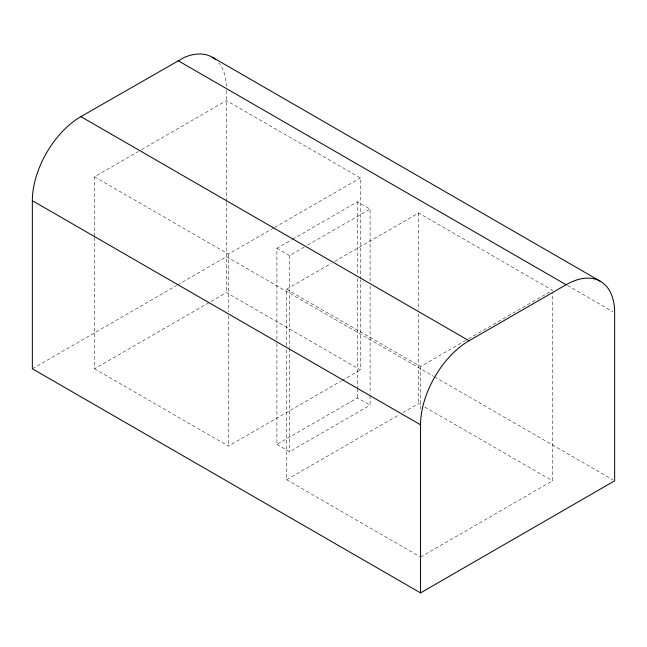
<?xml version="1.0" encoding="UTF-8"?>
<svg xmlns="http://www.w3.org/2000/svg" width="647" height="647" viewBox="0 0 647 647"><rect width="100%" height="100%" fill="white"/><g stroke="black" fill="none" stroke-linecap="round" stroke-linejoin="round"><path stroke-width="0.49" stroke-dasharray="3.23 2.43" d="M94.462 236.414L94.462 176.801L138.167 151.568M141.661 149.554L226.45 100.6L360.379 177.925L360.379 278.962M94.462 176.801L228.391 254.125L273.843 227.881M274.716 227.38L360.379 177.925M32.35 368.774L176.615 285.489M177.488 284.979L226.45 256.713L433.668 376.344M276.916 339.287L276.916 248.302L291.643 239.802M292.509 239.301L357.467 201.799L370.084 209.086L370.084 281.866M276.916 248.302L289.532 255.589L304.26 247.089M307.721 245.092L370.084 209.086M94.462 237.425L94.462 368.774L226.45 292.573L360.379 369.898L360.379 279.973M286.621 345.652L286.621 289.209L331.199 263.475M334.693 261.453L418.609 213.009L552.538 290.325L466.875 339.788M94.462 368.774L228.391 446.098L341.147 381.002M342.02 380.493L360.379 369.898M276.916 343.331L276.916 444.416L357.467 397.913L370.084 405.2L370.084 395.091M286.621 289.209L420.55 366.534L466.002 340.29M276.916 444.416L289.532 451.703L370.084 405.2M286.621 349.687L286.621 479.718L399.377 414.614M402.879 412.6L418.609 403.518L421.237 405.03M420.55 557.043L552.538 480.834L552.538 292.347M567.435 285.481L612.903 311.733M434.541 376.853L612.903 479.831M424.739 407.052L552.538 480.834M286.621 479.718L419.677 556.533M226.329 86.496L226.038 81.546A68.622 39.621 -60 0 0 218.848 62.896M420.55 366.534L420.55 408.864M418.609 213.009L418.609 309.776M418.609 313.803L418.609 403.518M370.084 285.909L370.084 394.08M357.467 201.799L357.467 274.587M357.467 278.631L357.467 387.804M357.467 388.815L357.467 397.913M289.532 255.589L289.532 347.576M289.532 348.587L289.532 451.703M228.391 254.125L228.391 311.717M228.391 315.76L228.391 446.098M226.45 90.629L226.45 201.638M226.45 202.357L226.45 292.573"/><path stroke-width="0.97" d="M177.925 60.6L566.125 284.729A68.622 39.621 -60 0 1 614.65 312.744L614.65 480.834L420.55 592.903L32.35 368.774L32.35 200.683A68.622 39.621 -60 0 1 80.875 116.63L184.258 57.421A68.622 39.621 -60 0 1 215.766 59.71M420.55 592.903L420.55 424.804A68.622 39.621 -60 0 1 469.075 340.759L566.125 284.729M212.24 57.203L600.44 281.324M80.875 116.63L469.075 340.759M32.35 200.683L420.55 424.804"/></g></svg>
